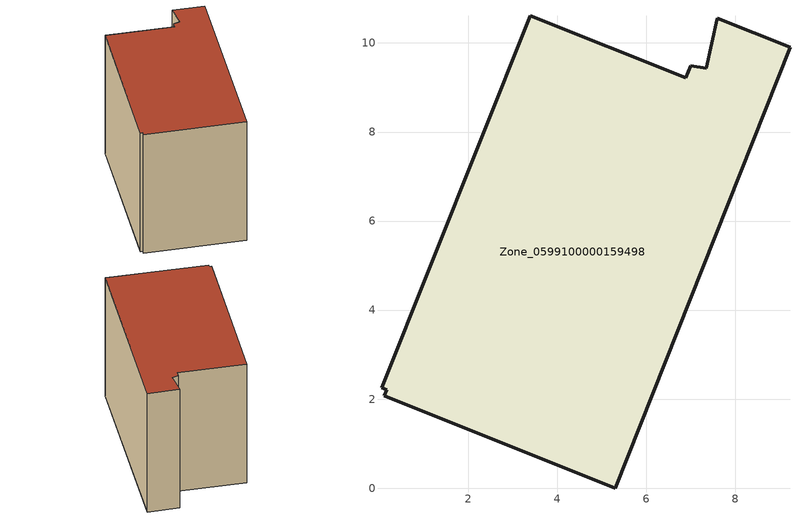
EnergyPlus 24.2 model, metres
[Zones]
Zone_0599100000159498
 floor ground (C_G): 0.17,2.21 0.05,2.25 3.39,10.61 6.89,9.22 7,9.49 7.34,9.44 7.59,10.55 9.23,9.9 5.3,0 0.12,2.07 z0.36
 wall outside (C_F): 0.12,2.07 5.3,0 9.23,9.9 7.59,10.55 7.34,9.44 7,9.49 6.89,9.22 3.39,10.61 0.05,2.25 0.17,2.21 0.12,2.07 z0.36:8.07
 roof outside (C_R): 0.17,2.21 0.12,2.07 5.3,0 9.23,9.9 7.59,10.55 7.34,9.44 7,9.49 6.89,9.22 3.39,10.61 0.05,2.25 z8.07
[BUILDING]
Pand.0599100000159498: North Axis=0; Terrain=City; Loads Convergence Tolerance Value=0.04; Temperature Convergence Tolerance Value=0.4; Solar Distribution=FullExterior; Maximum Number of Warmup Days=25; Minimum Number of Warmup Days=1
[Site:Location]
Rotterdam.The.Hague.AP_ZH_NLD Design_Conditions: Latitude=51.96; Longitude=4.45; Time Zone=1; Elevation=-4.5
[SITE:GROUNDTEMPERATURE:BUILDINGSURFACE]
18, 18, 18, 18, 18, 18, 18, 18, 18, 18, 18, 18
[MATERIAL] Thermal Absorptance=0.9; Solar Absorptance=0.7; Visible Absorptance=0.7
Name | Roughness | Thickness | Conductivity | Density | Specific Heat
G.TC.1975-1991 | MediumSmooth | 0.15 | 0.288461 | 540 | 1210
F.TC.1975-1991 | Rough | 0.3 | 0.230769 | 1920 | 840
R.TC.1975-1991 | MediumRough | 0.2 | 0.153846 | 1500 | 1000
[CONSTRUCTION]
C_G: G.TC.1975-1991
C_F: F.TC.1975-1991
C_R: R.TC.1975-1991
[ZONE]
Zone_0599100000159498: Type=1; Multiplier=1; Ceiling Height=Autocalculate; Volume=Autocalculate; Floor Area=autocalculate; Part of Total Floor Area=Yes
[ZONEINFILTRATION:DESIGNFLOWRATE]
Infil_Zone_0599100000159498: Zone or ZoneList or Space or SpaceList=Zone_0599100000159498; Schedule=AlwaysOn; Design Flow Rate Calculation Method=Flow/Area; Flow Rate per Floor Area=0.003; Constant Term Coefficient=1; Temperature Term Coefficient=0; Velocity Term Coefficient=0; Velocity Squared Term Coefficient=0
[HVACTEMPLATE:ZONE:IDEALLOADSAIRSYSTEM]
Zone_0599100000159498: Maximum Heating Supply Air Temperature=50; Minimum Cooling Supply Air Temperature=13; Maximum Heating Supply Air Humidity Ratio=0.0156; Minimum Cooling Supply Air Humidity Ratio=0.0077; Heating Limit=NoLimit; Cooling Limit=NoLimit; Dehumidification Control Type=ConstantSensibleHeatRatio; Cooling Sensible Heat Ratio=0.7; Dehumidification Setpoint=60; Humidification Control Type=None; Humidification Setpoint=30; Outdoor Air Method=None; Outdoor Air Flow Rate per Person=0.00944; Outdoor Air Flow Rate per Zone Floor Area=0; Outdoor Air Flow Rate per Zone=0; Demand Controlled Ventilation Type=None; Outdoor Air Economizer Type=NoEconomizer; Heat Recovery Type=None; Sensible Heat Recovery Effectiveness=0.7; Latent Heat Recovery Effectiveness=0.65
[ZONECONTROL:THERMOSTAT]
ThermostatControl_Zone_0599100000159498: Zone or ZoneList=Zone_0599100000159498; Control Type Schedule=DualSetpointControlType; Control 1=Thermostat_Zone_0599100000159498; Temperature Difference Between Cutout And Setpoint=0
[THERMOSTATSETPOINT:DUALSETPOINT]
Thermostat_Zone_0599100000159498: Heating Setpoint Temperature Schedule=HeatingSetpoint_Zone_0599100000159498; Cooling Setpoint Temperature Schedule=CoolingSetpoint_Zone_0599100000159498
[SCHEDULE:COMPACT]
HeatingSetpoint_Zone_0599100000159498: Through: 12/31, For: AllDays, Until: 24:00, 21
CoolingSetpoint_Zone_0599100000159498: Through: 12/31, For: AllDays, Until: 24:00, 24
DualSetpointControlType: Through: 12/31, For: AllDays, Until: 24:00, 4
AlwaysOn: Through: 12/31, For: AllDays, Until: 24:00, 1
